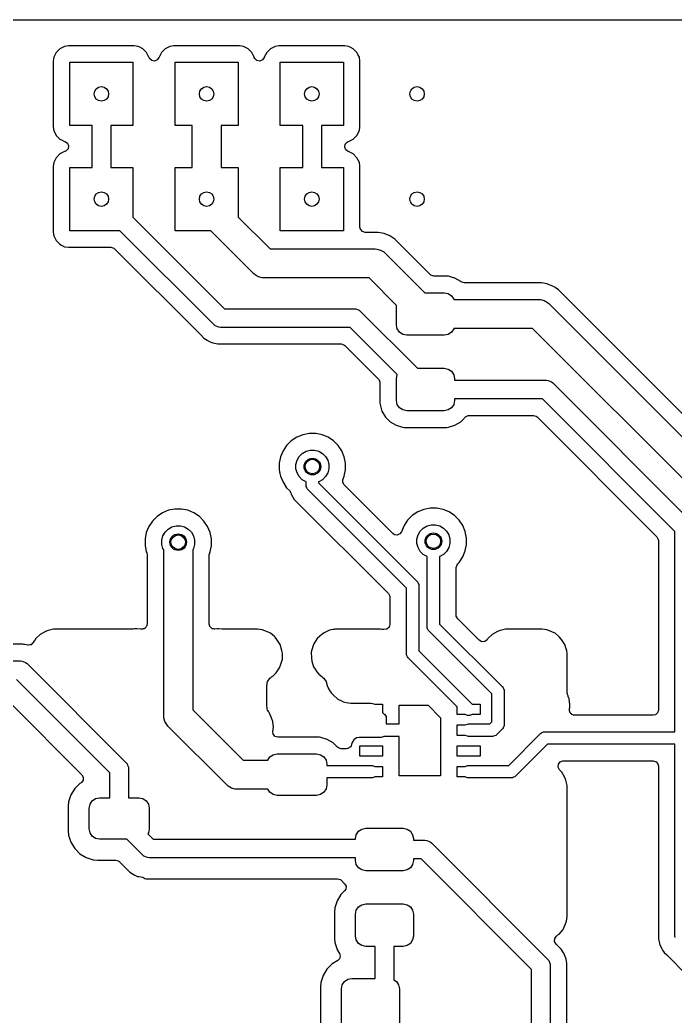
# Model space of a CAD drawing. Extents: x 0.23 to 2.97, y 0.23 to 2.17.
# Drawn here: x 1.923 to 2.545, y 1.224 to 2.17 of the extents above; entities that cross this region are included whole.
import ezdxf

# ---------------------------------------------------------------- set-up
doc = ezdxf.new("R2010")
doc.units = 0
doc.header["$MEASUREMENT"] = 0
doc.layers.add('BLACK', color=7, linetype='CONTINUOUS')

msp = doc.modelspace()

# ---------------------------------------------------------------- linework, layer by layer
at = {"layer": 'BLACK', "linetype": 'CONTINUOUS'}
for p, q in [((1.57651, 2.1703), (2.96533, 2.1703)), ((1.96062, 2.14292), (1.95708, 2.13938)), ((1.96507, 2.14518), (1.96062, 2.14292)), ((1.96876, 2.14577), (1.96507, 2.14518)), ((2.03124, 2.14577), (1.96876, 2.14577)), ((2.03493, 2.14518), (2.03124, 2.14577)), ((2.03124, 2.14577), (2.03124, 2.14577)), ((2.0364, 2.14444), (2.03493, 2.14518)), ((2.03938, 2.14292), (2.0364, 2.14444)), ((2.04292, 2.13938), (2.03938, 2.14292)), ((2.06062, 2.14292), (2.05708, 2.13938)), ((2.06507, 2.14518), (2.06062, 2.14292)), ((2.06876, 2.14577), (2.06507, 2.14518)), ((2.13124, 2.14577), (2.06876, 2.14577)), ((2.13493, 2.14518), (2.13124, 2.14577)), ((2.13124, 2.14577), (2.13124, 2.14577)), ((2.1364, 2.14444), (2.13493, 2.14518)), ((2.13938, 2.14292), (2.1364, 2.14444)), ((2.14292, 2.13938), (2.13938, 2.14292)), ((2.16062, 2.14292), (2.15708, 2.13938)), ((2.16507, 2.14518), (2.16062, 2.14292)), ((2.16876, 2.14577), (2.16507, 2.14518)), ((2.23124, 2.14577), (2.16876, 2.14577)), ((2.23493, 2.14518), (2.23124, 2.14577)), ((2.23124, 2.14577), (2.23124, 2.14577)), ((2.2364, 2.14444), (2.23493, 2.14518)), ((2.23938, 2.14292), (2.2364, 2.14444)), ((2.24292, 2.13938), (2.23938, 2.14292)), ((1.95482, 2.13493), (1.95423, 2.13124)), ((1.95423, 2.13124), (1.95423, 2.13124)), ((1.95423, 2.13124), (1.95423, 2.06876)), ((1.95708, 2.13938), (1.95482, 2.13493)), ((1.95482, 2.13493), (1.95482, 2.13493)), ((1.97, 2.07), (1.97, 2.13)), ((1.97, 2.13), (2.03, 2.13)), ((2.03, 2.13), (2.03, 2.07)), ((2.04518, 2.13493), (2.04292, 2.13938)), ((2.04528, 2.13463), (2.04518, 2.13493)), ((2.04575, 2.1336), (2.04528, 2.13463)), ((2.04781, 2.13171), (2.04575, 2.1336)), ((2.05057, 2.13123), (2.04781, 2.13171)), ((2.05314, 2.13232), (2.05057, 2.13123)), ((2.05472, 2.13463), (2.05314, 2.13232)), ((2.05482, 2.13493), (2.05472, 2.13463)), ((2.05708, 2.13938), (2.05482, 2.13493)), ((2.07, 2.07), (2.07, 2.13)), ((2.07, 2.13), (2.13, 2.13)), ((2.13, 2.13), (2.13, 2.07)), ((2.14518, 2.13493), (2.14292, 2.13938)), ((2.14528, 2.13463), (2.14518, 2.13493)), ((2.14575, 2.1336), (2.14528, 2.13463)), ((2.14781, 2.13171), (2.14575, 2.1336)), ((2.15057, 2.13123), (2.14781, 2.13171)), ((2.15314, 2.13232), (2.15057, 2.13123)), ((2.15472, 2.13463), (2.15314, 2.13232)), ((2.15482, 2.13493), (2.15472, 2.13463)), ((2.15708, 2.13938), (2.15482, 2.13493)), ((2.17, 2.07), (2.17, 2.13)), ((2.17, 2.13), (2.23, 2.13)), ((2.23, 2.13), (2.23, 2.07)), ((2.24387, 2.13752), (2.24292, 2.13938)), ((2.24518, 2.13493), (2.24387, 2.13752)), ((2.24577, 2.13124), (2.24518, 2.13493)), ((2.24577, 2.06876), (2.24577, 2.13124)), ((1.95423, 2.06876), (1.95482, 2.06507)), ((1.95482, 2.06507), (1.95708, 2.06062)), ((1.99134, 2.07), (1.97, 2.07)), ((1.99134, 2.03), (1.99134, 2.07)), ((2.03, 2.07), (2.00906, 2.07)), ((2.00906, 2.07), (2.00906, 2.03)), ((2.08642, 2.07), (2.07, 2.07)), ((2.08642, 2.03), (2.08642, 2.07)), ((2.13, 2.07), (2.11398, 2.07)), ((2.11398, 2.07), (2.11398, 2.03)), ((2.19134, 2.07), (2.17, 2.07)), ((2.19134, 2.03), (2.19134, 2.07)), ((2.23, 2.07), (2.20906, 2.07)), ((2.20906, 2.07), (2.20906, 2.03)), ((2.24292, 2.06062), (2.24518, 2.06507)), ((2.24518, 2.06507), (2.24577, 2.06876)), ((1.95708, 2.06062), (1.96062, 2.05708)), ((1.96062, 2.05708), (1.96288, 2.05593)), ((1.96288, 2.05593), (1.96507, 2.05482)), ((1.96507, 2.05482), (1.96507, 2.05482)), ((1.96507, 2.05482), (1.96537, 2.05472)), ((1.96537, 2.05472), (1.96768, 2.05314)), ((2.23171, 2.05219), (2.2336, 2.05425)), ((2.2336, 2.05425), (2.23463, 2.05472)), ((2.23463, 2.05472), (2.23493, 2.05482)), ((2.23493, 2.05482), (2.23938, 2.05708)), ((2.23493, 2.05482), (2.23493, 2.05482)), ((2.23938, 2.05708), (2.24292, 2.06062)), ((1.96507, 2.04518), (1.96062, 2.04292)), ((1.96537, 2.04528), (1.96507, 2.04518)), ((1.9664, 2.04575), (1.96537, 2.04528)), ((1.96829, 2.04781), (1.9664, 2.04575)), ((1.96768, 2.05314), (1.96877, 2.05057)), ((1.96877, 2.05057), (1.96829, 2.04781)), ((2.23123, 2.04943), (2.23171, 2.05219)), ((2.23232, 2.04686), (2.23123, 2.04943)), ((2.23463, 2.04528), (2.23232, 2.04686)), ((2.23493, 2.04518), (2.23463, 2.04528)), ((2.23938, 2.04292), (2.23493, 2.04518)), ((1.95708, 2.03938), (1.95482, 2.03493)), ((1.96062, 2.04292), (1.95708, 2.03938)), ((2.24292, 2.03938), (2.23938, 2.04292)), ((2.24405, 2.03716), (2.24292, 2.03938)), ((2.24518, 2.03493), (2.24405, 2.03716)), ((1.95482, 2.03493), (1.95423, 2.03124)), ((1.95423, 2.03124), (1.95423, 2.03124)), ((1.95423, 2.03124), (1.95423, 1.96876)), ((1.95482, 2.03493), (1.95482, 2.03493)), ((1.97, 1.97), (1.97, 2.03)), ((1.97, 2.03), (1.99134, 2.03)), ((2.00906, 2.03), (2.03, 2.03)), ((2.03, 2.03), (2.03, 1.98272)), ((2.07, 1.97), (2.07, 2.03)), ((2.07, 2.03), (2.08642, 2.03)), ((2.11398, 2.03), (2.13, 2.03)), ((2.13, 2.03), (2.13, 1.98289)), ((2.17, 1.97), (2.17, 2.03)), ((2.17, 2.03), (2.19134, 2.03)), ((2.20906, 2.03), (2.23, 2.03)), ((2.23, 2.03), (2.23, 1.97)), ((2.24569, 2.03171), (2.24518, 2.03493)), ((2.24577, 2.03124), (2.24569, 2.03171)), ((2.24577, 1.97337), (2.24577, 2.03124)), ((2.03, 1.98272), (2.11687, 1.89586)), ((2.13, 1.98289), (2.16025, 1.95264)), ((2.01767, 1.97), (1.97, 1.97)), ((2.10693, 1.88074), (2.01767, 1.97)), ((2.10391, 1.97), (2.07, 1.97)), ((2.1448, 1.92911), (2.10391, 1.97)), ((2.23, 1.97), (2.17, 1.97)), ((2.24622, 1.97131), (2.24577, 1.97337)), ((2.24805, 1.96919), (2.24622, 1.97131)), ((2.25073, 1.96841), (2.24805, 1.96919)), ((1.95423, 1.96876), (1.95482, 1.96507)), ((1.95482, 1.96507), (1.95708, 1.96062)), ((1.95708, 1.96062), (1.96062, 1.95708)), ((2.26298, 1.96841), (2.25073, 1.96841)), ((2.26869, 1.96727), (2.26298, 1.96841)), ((2.26298, 1.96841), (2.26298, 1.96841)), ((2.274, 1.96507), (2.26869, 1.96727)), ((2.26869, 1.96727), (2.26869, 1.96727)), ((2.27406, 1.96504), (2.274, 1.96507)), ((2.276, 1.96375), (2.27406, 1.96504)), ((2.2789, 1.96181), (2.276, 1.96375)), ((2.31239, 1.92832), (2.2789, 1.96181)), ((1.96062, 1.95708), (1.96211, 1.95632)), ((1.96211, 1.95632), (1.96507, 1.95482)), ((1.96507, 1.95482), (1.96876, 1.95423)), ((1.96876, 1.95423), (2.00908, 1.95423)), ((2.00908, 1.95423), (2.01177, 1.95344)), ((2.01177, 1.95344), (2.01259, 1.95278)), ((2.01259, 1.95278), (2.09407, 1.8713)), ((2.16025, 1.95264), (2.26007, 1.95264)), ((2.26007, 1.95264), (2.26187, 1.95252)), ((2.26187, 1.95252), (2.26534, 1.95159)), ((2.26534, 1.95159), (2.26846, 1.94979)), ((2.26846, 1.94979), (2.26981, 1.9486)), ((2.26981, 1.9486), (2.30731, 1.9111)), ((2.14615, 1.92793), (2.1448, 1.92911)), ((2.14809, 1.92681), (2.14615, 1.92793)), ((2.14615, 1.92793), (2.14615, 1.92793)), ((2.14927, 1.92613), (2.14809, 1.92681)), ((2.15274, 1.9252), (2.14927, 1.92613)), ((2.15454, 1.92508), (2.15274, 1.9252)), ((2.25436, 1.92508), (2.15454, 1.92508)), ((2.28044, 1.899), (2.25436, 1.92508)), ((2.31321, 1.92766), (2.31239, 1.92832)), ((2.3159, 1.92687), (2.31321, 1.92766)), ((2.3283, 1.92687), (2.3159, 1.92687)), ((2.32842, 1.92686), (2.3283, 1.92687)), ((2.3283, 1.92687), (2.3283, 1.92687)), ((2.32975, 1.92676), (2.32842, 1.92686)), ((2.33461, 1.92534), (2.32975, 1.92676)), ((2.33518, 1.92518), (2.33461, 1.92534)), ((2.33597, 1.92495), (2.33518, 1.92518)), ((2.34154, 1.92166), (2.33597, 1.92495)), ((2.34172, 1.92151), (2.34154, 1.92166)), ((2.34208, 1.92126), (2.34172, 1.92151)), ((2.34476, 1.92047), (2.34208, 1.92126)), ((2.41839, 1.92047), (2.34476, 1.92047)), ((2.42375, 1.91941), (2.41839, 1.92047)), ((2.41839, 1.92047), (2.41839, 1.92047)), ((2.42409, 1.91934), (2.42375, 1.91941)), ((2.4241, 1.91934), (2.42409, 1.91934)), ((2.42918, 1.91723), (2.4241, 1.91934)), ((2.42947, 1.91711), (2.42918, 1.91723)), ((2.43085, 1.91619), (2.42947, 1.91711)), ((2.43127, 1.91591), (2.43085, 1.91619)), ((2.43431, 1.91388), (2.43127, 1.91591)), ((2.58631, 1.76188), (2.43431, 1.91388)), ((2.43431, 1.91388), (2.43431, 1.91388)), ((2.30731, 1.9111), (2.32572, 1.9111)), ((2.32572, 1.9111), (2.32948, 1.91035)), ((2.32948, 1.91035), (2.33268, 1.90822)), ((2.33268, 1.90822), (2.33481, 1.90503)), ((2.33481, 1.90503), (2.33487, 1.9047)), ((2.33487, 1.9047), (2.41548, 1.9047)), ((2.41548, 1.9047), (2.41727, 1.90459)), ((2.41727, 1.90459), (2.42075, 1.90366)), ((2.42075, 1.90366), (2.42386, 1.90186)), ((2.11687, 1.89586), (2.22254, 1.89586)), ((2.22254, 1.89586), (2.24007, 1.89586)), ((2.24007, 1.89586), (2.2418, 1.89569)), ((2.2418, 1.89569), (2.2418, 1.89569)), ((2.2418, 1.89569), (2.245, 1.89437)), ((2.245, 1.89437), (2.24634, 1.89326)), ((2.28044, 1.88059), (2.28044, 1.899)), ((2.42386, 1.90186), (2.42522, 1.90067)), ((2.42522, 1.90067), (2.58933, 1.73656)), ((2.24634, 1.89326), (2.30035, 1.83925)), ((2.10828, 1.87963), (2.10693, 1.88074)), ((2.11147, 1.87831), (2.10828, 1.87963)), ((2.1132, 1.87814), (2.11147, 1.87831)), ((2.11147, 1.87831), (2.11147, 1.87831)), ((2.22254, 1.87814), (2.1132, 1.87814)), ((2.23641, 1.87814), (2.22254, 1.87814)), ((2.28126, 1.83328), (2.23641, 1.87814)), ((2.28119, 1.87682), (2.28044, 1.88059)), ((2.28332, 1.87363), (2.28119, 1.87682)), ((2.33481, 1.87682), (2.33268, 1.87363)), ((2.33487, 1.87715), (2.33481, 1.87682)), ((2.40977, 1.87715), (2.33487, 1.87715)), ((2.5769, 1.71002), (2.40977, 1.87715)), ((2.09407, 1.8713), (2.09407, 1.8713)), ((2.09407, 1.8713), (2.0975, 1.86787)), ((2.0975, 1.86787), (2.10053, 1.86585)), ((2.10053, 1.86585), (2.10076, 1.86569)), ((2.10076, 1.86569), (2.10076, 1.86569)), ((2.10076, 1.86569), (2.10153, 1.86518)), ((2.10153, 1.86518), (2.10153, 1.86518)), ((2.10153, 1.86518), (2.10414, 1.8641)), ((2.28652, 1.8715), (2.28332, 1.87363)), ((2.29028, 1.87075), (2.28652, 1.8715)), ((2.32572, 1.87075), (2.29028, 1.87075)), ((2.32948, 1.8715), (2.32572, 1.87075)), ((2.33268, 1.87363), (2.32948, 1.8715)), ((2.10414, 1.8641), (2.10601, 1.86332)), ((2.10601, 1.86332), (2.10744, 1.86304)), ((2.10744, 1.86304), (2.11077, 1.86237)), ((2.11077, 1.86237), (2.11077, 1.86237)), ((2.11077, 1.86237), (2.11077, 1.86237)), ((2.11077, 1.86237), (2.11077, 1.86237)), ((2.11077, 1.86237), (2.22012, 1.86237)), ((2.22012, 1.86237), (2.22782, 1.86237)), ((2.22782, 1.86237), (2.2305, 1.86159)), ((2.2305, 1.86159), (2.23133, 1.86092)), ((2.23133, 1.86092), (2.26322, 1.82903)), ((2.30035, 1.83925), (2.32572, 1.83925)), ((2.32572, 1.83925), (2.32948, 1.8385)), ((2.32948, 1.8385), (2.33268, 1.83637)), ((2.26322, 1.82903), (2.26456, 1.82657)), ((2.28044, 1.82941), (2.28119, 1.83318)), ((2.28044, 1.80874), (2.28044, 1.82941)), ((2.28119, 1.83318), (2.28126, 1.83328)), ((2.33268, 1.83637), (2.33481, 1.83318)), ((2.33481, 1.83318), (2.33556, 1.82941)), ((2.33556, 1.82941), (2.33556, 1.82793)), ((2.33556, 1.82793), (2.42278, 1.82793)), ((2.42278, 1.82793), (2.42451, 1.82776)), ((2.42451, 1.82776), (2.42451, 1.82776)), ((2.42451, 1.82776), (2.4277, 1.82644)), ((2.26456, 1.82657), (2.26467, 1.82552)), ((2.26467, 1.82552), (2.26467, 1.80615)), ((2.4277, 1.82644), (2.42905, 1.82534)), ((2.42905, 1.82534), (2.56026, 1.69412)), ((2.28119, 1.80497), (2.28044, 1.80874)), ((2.33556, 1.80874), (2.33481, 1.80497)), ((2.41911, 1.81022), (2.33556, 1.81022)), ((2.33556, 1.81022), (2.33556, 1.80874)), ((2.54514, 1.68419), (2.41911, 1.81022)), ((2.26467, 1.80615), (2.26479, 1.8047)), ((2.26479, 1.8047), (2.26479, 1.8047)), ((2.26479, 1.8047), (2.26659, 1.79849)), ((2.28332, 1.80178), (2.28119, 1.80497)), ((2.28652, 1.79965), (2.28332, 1.80178)), ((2.29028, 1.7989), (2.28652, 1.79965)), ((2.32572, 1.7989), (2.29028, 1.7989)), ((2.32948, 1.79965), (2.32572, 1.7989)), ((2.33268, 1.80178), (2.32948, 1.79965)), ((2.33481, 1.80497), (2.33268, 1.80178)), ((2.26659, 1.79849), (2.26989, 1.79292)), ((2.26989, 1.79292), (2.26989, 1.79292)), ((2.26989, 1.79292), (2.27446, 1.78834)), ((2.34154, 1.78834), (2.34311, 1.78992)), ((2.34311, 1.78992), (2.34619, 1.793)), ((2.34619, 1.793), (2.34864, 1.79434)), ((2.34864, 1.79434), (2.3497, 1.79445)), ((2.3497, 1.79445), (2.41053, 1.79445)), ((2.41053, 1.79445), (2.41321, 1.79366)), ((2.41321, 1.79366), (2.41404, 1.793)), ((2.41404, 1.793), (2.52792, 1.67911)), ((2.27446, 1.78834), (2.27446, 1.78834)), ((2.27446, 1.78834), (2.28003, 1.78505)), ((2.28003, 1.78505), (2.28003, 1.78505)), ((2.28003, 1.78505), (2.28003, 1.78505)), ((2.28003, 1.78505), (2.28625, 1.78324)), ((2.28625, 1.78324), (2.2877, 1.78313)), ((2.2877, 1.78313), (2.2877, 1.78313)), ((2.2877, 1.78313), (2.3283, 1.78313)), ((2.3283, 1.78313), (2.32975, 1.78324)), ((2.3283, 1.78313), (2.3283, 1.78313)), ((2.32975, 1.78324), (2.33597, 1.78505)), ((2.33597, 1.78505), (2.34154, 1.78834)), ((2.18045, 1.77034), (2.17606, 1.76595)), ((2.18561, 1.77379), (2.18045, 1.77034)), ((2.18045, 1.77034), (2.18045, 1.77034)), ((2.19135, 1.77616), (2.18561, 1.77379)), ((2.19744, 1.77737), (2.19135, 1.77616)), ((2.19135, 1.77616), (2.19135, 1.77616)), ((2.20365, 1.77737), (2.19744, 1.77737)), ((2.19744, 1.77737), (2.19744, 1.77737)), ((2.20865, 1.77638), (2.20365, 1.77737)), ((2.20365, 1.77737), (2.20365, 1.77737)), ((2.20974, 1.77616), (2.20865, 1.77638)), ((2.21547, 1.77379), (2.20974, 1.77616)), ((2.22063, 1.77034), (2.21547, 1.77379)), ((2.22502, 1.76595), (2.22063, 1.77034)), ((2.17261, 1.76079), (2.17024, 1.75505)), ((2.17606, 1.76595), (2.17261, 1.76079)), ((2.17606, 1.76595), (2.17606, 1.76595)), ((2.19452, 1.76041), (2.19849, 1.76147)), ((2.19849, 1.76147), (2.2026, 1.76147)), ((2.2026, 1.76147), (2.20657, 1.76041)), ((2.22847, 1.76079), (2.22502, 1.76595)), ((2.23085, 1.75505), (2.22847, 1.76079)), ((2.17024, 1.75505), (2.16903, 1.74896)), ((2.17024, 1.75505), (2.17024, 1.75505)), ((2.18493, 1.74791), (2.18599, 1.75188)), ((2.18599, 1.75188), (2.18805, 1.75545)), ((2.18805, 1.75545), (2.19096, 1.75835)), ((2.19096, 1.75835), (2.19452, 1.76041)), ((2.20657, 1.76041), (2.21013, 1.75835)), ((2.21013, 1.75835), (2.21304, 1.75545)), ((2.21304, 1.75545), (2.21509, 1.75188)), ((2.21509, 1.75188), (2.21616, 1.74791)), ((2.23206, 1.74896), (2.23085, 1.75505)), ((2.16903, 1.74896), (2.16903, 1.74275)), ((2.16903, 1.74275), (2.16971, 1.73934)), ((2.18493, 1.7438), (2.18493, 1.74791)), ((2.18599, 1.73983), (2.18493, 1.7438)), ((2.21616, 1.7438), (2.21509, 1.73983)), ((2.21616, 1.74791), (2.21616, 1.7438)), ((2.23085, 1.73667), (2.23206, 1.74275)), ((2.23206, 1.74275), (2.23206, 1.74896)), ((2.16971, 1.73934), (2.17024, 1.73667)), ((2.17024, 1.73667), (2.17261, 1.73093)), ((2.18805, 1.73627), (2.18599, 1.73983)), ((2.19096, 1.73336), (2.18805, 1.73627)), ((2.19452, 1.73131), (2.19096, 1.73336)), ((2.21013, 1.73336), (2.20657, 1.73131)), ((2.21304, 1.73627), (2.21013, 1.73336)), ((2.21509, 1.73983), (2.21304, 1.73627)), ((2.22939, 1.73083), (2.22959, 1.73362)), ((2.22959, 1.73362), (2.22965, 1.73378)), ((2.22965, 1.73378), (2.23085, 1.73667)), ((2.23085, 1.73667), (2.23085, 1.73667)), ((2.23085, 1.73667), (2.23085, 1.73667)), ((2.17261, 1.73093), (2.17606, 1.72577)), ((2.17606, 1.72577), (2.17606, 1.72577)), ((2.17606, 1.72577), (2.1787, 1.72313)), ((2.1787, 1.72313), (2.17998, 1.72091)), ((2.19464, 1.73128), (2.19452, 1.73131)), ((2.19464, 1.72791), (2.19464, 1.73128)), ((2.19475, 1.72676), (2.19464, 1.72791)), ((2.19512, 1.72588), (2.19475, 1.72676)), ((2.19563, 1.72463), (2.19512, 1.72588)), ((2.19637, 1.72374), (2.19563, 1.72463)), ((2.28995, 1.63015), (2.19637, 1.72374)), ((2.20657, 1.73131), (2.20645, 1.73128)), ((2.20645, 1.73128), (2.20645, 1.73036)), ((2.20645, 1.73036), (2.30003, 1.63678)), ((2.23073, 1.72838), (2.22939, 1.73083)), ((2.27702, 1.68209), (2.23073, 1.72838)), ((2.17998, 1.72091), (2.18035, 1.71955)), ((2.18035, 1.71955), (2.1832, 1.71461)), ((2.1832, 1.71461), (2.1832, 1.71461)), ((2.1832, 1.71461), (2.27273, 1.62508)), ((2.06381, 1.7043), (2.05807, 1.70193)), ((2.0699, 1.70552), (2.06381, 1.7043)), ((2.06381, 1.7043), (2.06381, 1.7043)), ((2.0761, 1.70552), (2.0699, 1.70552)), ((2.0699, 1.70552), (2.0699, 1.70552)), ((2.08219, 1.7043), (2.0761, 1.70552)), ((2.0761, 1.70552), (2.0761, 1.70552)), ((2.08793, 1.70193), (2.08219, 1.7043)), ((2.30635, 1.70516), (2.30061, 1.70279)), ((2.31244, 1.70637), (2.30635, 1.70516)), ((2.30635, 1.70516), (2.30635, 1.70516)), ((2.31865, 1.70637), (2.31244, 1.70637)), ((2.31244, 1.70637), (2.31244, 1.70637)), ((2.32474, 1.70516), (2.31865, 1.70637)), ((2.31865, 1.70637), (2.31865, 1.70637)), ((2.33047, 1.70279), (2.32474, 1.70516)), ((2.05291, 1.69848), (2.04852, 1.69409)), ((2.05807, 1.70193), (2.05291, 1.69848)), ((2.05291, 1.69848), (2.05291, 1.69848)), ((2.09309, 1.69848), (2.08793, 1.70193)), ((2.09748, 1.69409), (2.09309, 1.69848)), ((2.29106, 1.69495), (2.28761, 1.68979)), ((2.29545, 1.69934), (2.29106, 1.69495)), ((2.29106, 1.69495), (2.29106, 1.69495)), ((2.30061, 1.70279), (2.29545, 1.69934)), ((2.29545, 1.69934), (2.29545, 1.69934)), ((2.33563, 1.69934), (2.33047, 1.70279)), ((2.34002, 1.69495), (2.33563, 1.69934)), ((2.34347, 1.68979), (2.34002, 1.69495)), ((2.04507, 1.68893), (2.0427, 1.68319)), ((2.04852, 1.69409), (2.04507, 1.68893)), ((2.04852, 1.69409), (2.04852, 1.69409)), ((2.06051, 1.68359), (2.06341, 1.68649)), ((2.06341, 1.68649), (2.06697, 1.68855)), ((2.06697, 1.68855), (2.07094, 1.68961)), ((2.07094, 1.68961), (2.07506, 1.68961)), ((2.07506, 1.68961), (2.07903, 1.68855)), ((2.07903, 1.68855), (2.08259, 1.68649)), ((2.08259, 1.68649), (2.08549, 1.68359)), ((2.10093, 1.68893), (2.09748, 1.69409)), ((2.1033, 1.68319), (2.10093, 1.68893)), ((2.28761, 1.68979), (2.28515, 1.68383)), ((2.30305, 1.68445), (2.30596, 1.68735)), ((2.30596, 1.68735), (2.30952, 1.68941)), ((2.30952, 1.68941), (2.31349, 1.69047)), ((2.31349, 1.69047), (2.3176, 1.69047)), ((2.3176, 1.69047), (2.32157, 1.68941)), ((2.32157, 1.68941), (2.32513, 1.68735)), ((2.32513, 1.68735), (2.32804, 1.68445)), ((2.34585, 1.68405), (2.34347, 1.68979)), ((2.0427, 1.68319), (2.04148, 1.6771)), ((2.04148, 1.6771), (2.04148, 1.6709)), ((2.0427, 1.68319), (2.0427, 1.68319)), ((2.05739, 1.67606), (2.05845, 1.68003)), ((2.05739, 1.67194), (2.05739, 1.67606)), ((2.05845, 1.68003), (2.06051, 1.68359)), ((2.08549, 1.68359), (2.08755, 1.68003)), ((2.08755, 1.68003), (2.08861, 1.67606)), ((2.08861, 1.67606), (2.08861, 1.67194)), ((2.10452, 1.6771), (2.1033, 1.68319)), ((2.10452, 1.6709), (2.10452, 1.6771)), ((2.27842, 1.68111), (2.27702, 1.68209)), ((2.28119, 1.68068), (2.27842, 1.68111)), ((2.28374, 1.68182), (2.28119, 1.68068)), ((2.28507, 1.68386), (2.28374, 1.68182)), ((2.28515, 1.68383), (2.28507, 1.68386)), ((2.29993, 1.67691), (2.30099, 1.68088)), ((2.29993, 1.6728), (2.29993, 1.67691)), ((2.30099, 1.68088), (2.30305, 1.68445)), ((2.32804, 1.68445), (2.33009, 1.68088)), ((2.33009, 1.68088), (2.33116, 1.67691)), ((2.33116, 1.67691), (2.33116, 1.6728)), ((2.34706, 1.67796), (2.34585, 1.68405)), ((2.34706, 1.67175), (2.34706, 1.67796)), ((2.52792, 1.67911), (2.52926, 1.67666)), ((2.52926, 1.67666), (2.52937, 1.6756)), ((2.52937, 1.6756), (2.52937, 1.51449)), ((2.54514, 1.49376), (2.54514, 1.68419)), ((2.04148, 1.6709), (2.0427, 1.66481)), ((2.05845, 1.66797), (2.05739, 1.67194)), ((2.05922, 1.66664), (2.05845, 1.66797)), ((2.05922, 1.509), (2.05922, 1.66664)), ((2.08755, 1.66797), (2.08678, 1.66664)), ((2.08678, 1.66664), (2.08678, 1.51471)), ((2.08861, 1.67194), (2.08755, 1.66797)), ((2.1033, 1.66481), (2.10452, 1.6709)), ((2.30099, 1.66883), (2.29993, 1.6728)), ((2.30305, 1.66527), (2.30099, 1.66883)), ((2.33009, 1.66883), (2.32804, 1.66527)), ((2.33116, 1.6728), (2.33009, 1.66883)), ((2.34585, 1.66567), (2.34706, 1.67175)), ((2.0427, 1.66481), (2.0427, 1.66481)), ((2.0427, 1.66481), (2.04308, 1.66389)), ((2.04308, 1.66389), (2.04345, 1.66199)), ((2.04345, 1.66199), (2.04345, 1.59619)), ((2.10255, 1.66199), (2.10292, 1.66389)), ((2.10255, 1.59622), (2.10255, 1.66199)), ((2.10292, 1.66389), (2.1033, 1.66481)), ((2.30596, 1.66236), (2.30305, 1.66527)), ((2.30952, 1.66031), (2.30596, 1.66236)), ((2.30964, 1.66028), (2.30952, 1.66031)), ((2.30964, 1.5937), (2.30964, 1.66028)), ((2.32157, 1.66031), (2.32145, 1.66028)), ((2.32145, 1.66028), (2.32145, 1.59614)), ((2.32513, 1.66236), (2.32157, 1.66031)), ((2.32804, 1.66527), (2.32513, 1.66236)), ((2.34002, 1.65477), (2.34347, 1.65993)), ((2.34347, 1.65993), (2.34585, 1.66567)), ((2.33722, 1.64991), (2.338, 1.65259)), ((2.33722, 1.60473), (2.33722, 1.64991)), ((2.338, 1.65259), (2.33867, 1.65341)), ((2.33867, 1.65341), (2.34002, 1.65477)), ((2.28995, 1.56817), (2.28995, 1.63015)), ((2.30003, 1.63678), (2.30077, 1.63588)), ((2.30077, 1.63588), (2.30121, 1.63482)), ((2.30121, 1.63482), (2.30165, 1.63375)), ((2.30165, 1.63375), (2.30176, 1.6326)), ((2.30176, 1.6326), (2.30176, 1.57062)), ((2.27273, 1.62508), (2.27407, 1.62262)), ((2.27407, 1.62262), (2.27419, 1.62157)), ((2.27419, 1.62157), (2.27419, 1.59581)), ((2.33733, 1.60367), (2.33722, 1.60473)), ((2.33867, 1.60122), (2.33733, 1.60367)), ((2.35915, 1.58074), (2.33867, 1.60122)), ((1.95445, 1.5912), (1.94944, 1.59011)), ((2.02913, 1.5912), (1.95445, 1.5912)), ((2.0297, 1.59139), (2.02913, 1.59139)), ((2.02913, 1.59139), (2.02913, 1.5912)), ((2.02988, 1.5914), (2.0297, 1.59139)), ((2.0299, 1.5914), (2.02988, 1.5914)), ((2.03006, 1.5914), (2.0299, 1.5914)), ((2.03158, 1.59157), (2.03006, 1.5914)), ((2.03293, 1.59152), (2.03158, 1.59157)), ((2.03311, 1.59153), (2.03293, 1.59152)), ((2.03371, 1.59159), (2.03311, 1.59153)), ((2.03373, 1.59159), (2.03371, 1.59159)), ((2.03703, 1.59142), (2.03373, 1.59159)), ((2.0371, 1.5914), (2.03703, 1.59142)), ((2.03718, 1.59139), (2.0371, 1.5914)), ((2.03761, 1.59131), (2.03718, 1.59139)), ((2.03779, 1.59128), (2.03761, 1.59131)), ((2.03791, 1.5913), (2.03779, 1.59128)), ((2.03902, 1.59126), (2.03791, 1.5913)), ((2.03976, 1.59157), (2.03902, 1.59126)), ((2.04055, 1.59168), (2.03976, 1.59157)), ((2.04103, 1.59209), (2.04055, 1.59168)), ((2.0416, 1.59233), (2.04103, 1.59209)), ((2.04206, 1.59299), (2.0416, 1.59233)), ((2.04267, 1.59351), (2.04206, 1.59299)), ((2.04284, 1.59411), (2.04267, 1.59351)), ((2.0432, 1.59462), (2.04284, 1.59411)), ((2.04323, 1.59542), (2.0432, 1.59462)), ((2.04345, 1.59619), (2.04323, 1.59542)), ((2.10289, 1.59498), (2.10255, 1.59622)), ((2.10303, 1.59408), (2.10289, 1.59498)), ((2.10318, 1.59391), (2.10303, 1.59408)), ((2.10324, 1.59369), (2.10318, 1.59391)), ((2.10411, 1.59288), (2.10324, 1.59369)), ((2.1049, 1.592), (2.10411, 1.59288)), ((2.10512, 1.59194), (2.1049, 1.592)), ((2.10529, 1.59178), (2.10512, 1.59194)), ((2.10645, 1.59157), (2.10529, 1.59178)), ((2.1076, 1.59126), (2.10645, 1.59157)), ((2.10782, 1.59126), (2.1076, 1.59126)), ((2.11009, 1.59151), (2.10782, 1.59126)), ((2.11148, 1.59156), (2.11009, 1.59151)), ((2.11436, 1.59145), (2.11148, 1.59156)), ((2.11492, 1.59139), (2.11436, 1.59145)), ((2.11523, 1.59139), (2.11492, 1.59139)), ((2.11575, 1.59139), (2.11523, 1.59139)), ((2.11575, 1.5912), (2.11575, 1.59139)), ((2.14851, 1.5912), (2.11575, 1.5912)), ((2.15283, 1.59057), (2.14851, 1.5912)), ((2.15284, 1.59057), (2.15283, 1.59057)), ((2.15283, 1.59057), (2.15283, 1.59057)), ((2.15547, 1.5898), (2.15284, 1.59057)), ((2.15284, 1.59057), (2.15284, 1.59057)), ((2.21982, 1.59094), (2.21683, 1.59024)), ((2.22023, 1.591), (2.21982, 1.59094)), ((2.21982, 1.59094), (2.21982, 1.59094)), ((2.21982, 1.59094), (2.21982, 1.59094)), ((2.22128, 1.59116), (2.22023, 1.591)), ((2.22176, 1.5912), (2.22128, 1.59116)), ((2.22128, 1.59116), (2.22128, 1.59116)), ((2.26535, 1.5912), (2.22176, 1.5912)), ((2.26667, 1.59116), (2.26535, 1.59135)), ((2.26535, 1.59135), (2.26535, 1.5912)), ((2.26852, 1.5909), (2.26667, 1.59116)), ((2.27129, 1.59129), (2.26852, 1.5909)), ((2.2734, 1.59312), (2.27129, 1.59129)), ((2.27419, 1.59581), (2.2734, 1.59312)), ((2.30975, 1.59254), (2.30964, 1.5937)), ((2.31009, 1.59172), (2.30975, 1.59254)), ((2.31063, 1.59042), (2.31009, 1.59172)), ((2.31137, 1.58952), (2.31063, 1.59042)), ((2.32145, 1.59614), (2.38118, 1.53642)), ((2.38411, 1.5912), (2.3791, 1.59011)), ((2.41899, 1.5912), (2.38411, 1.5912)), ((2.42331, 1.59057), (2.41899, 1.5912)), ((2.42595, 1.5898), (2.42331, 1.59057)), ((2.42331, 1.59057), (2.42331, 1.59057)), ((2.42331, 1.59057), (2.42331, 1.59057)), ((2.42331, 1.59057), (2.42331, 1.59057)), ((1.93774, 1.58232), (1.93628, 1.58036)), ((1.94181, 1.58639), (1.93774, 1.58232)), ((1.93774, 1.58232), (1.93774, 1.58232)), ((1.94686, 1.58915), (1.94181, 1.58639)), ((1.94944, 1.59011), (1.94686, 1.58915)), ((2.15995, 1.58776), (2.15547, 1.5898)), ((2.16071, 1.58741), (2.15995, 1.58776)), ((2.1644, 1.58421), (2.16071, 1.58741)), ((2.16506, 1.58364), (2.1644, 1.58421)), ((2.16686, 1.58156), (2.16506, 1.58364)), ((2.16997, 1.57672), (2.16686, 1.58156)), ((2.16686, 1.58156), (2.16686, 1.58156)), ((2.16686, 1.58156), (2.16686, 1.58156)), ((2.16686, 1.58156), (2.16686, 1.58156)), ((2.20507, 1.58238), (2.20205, 1.57748)), ((2.20935, 1.58623), (2.20507, 1.58238)), ((2.21164, 1.58776), (2.20935, 1.58623)), ((2.20935, 1.58623), (2.20935, 1.58623)), ((2.21683, 1.59024), (2.21164, 1.58776)), ((2.21164, 1.58776), (2.21164, 1.58776)), ((2.37109, 1.52979), (2.31137, 1.58952)), ((2.36663, 1.58128), (2.36439, 1.5796)), ((2.3674, 1.58232), (2.36663, 1.58128)), ((2.37147, 1.58639), (2.3674, 1.58232)), ((2.3674, 1.58232), (2.3674, 1.58232)), ((2.37652, 1.58915), (2.37147, 1.58639)), ((2.3791, 1.59011), (2.37652, 1.58915)), ((2.43043, 1.58776), (2.42595, 1.5898)), ((2.43119, 1.58741), (2.43043, 1.58776)), ((2.43488, 1.58421), (2.43119, 1.58741)), ((2.43554, 1.58364), (2.43488, 1.58421)), ((2.43734, 1.58156), (2.43554, 1.58364)), ((2.44045, 1.57672), (2.43734, 1.58156)), ((2.43734, 1.58156), (2.43734, 1.58156)), ((2.43734, 1.58156), (2.43734, 1.58156)), ((2.43734, 1.58156), (2.43734, 1.58156)), ((1.92547, 1.57698), (1.02738, 1.57698)), ((1.92634, 1.57681), (1.92547, 1.57698)), ((1.92547, 1.57698), (1.92547, 1.57698)), ((1.92547, 1.57698), (1.92547, 1.57698)), ((1.92677, 1.57672), (1.92634, 1.57681)), ((1.92993, 1.57609), (1.92677, 1.57672)), ((1.93042, 1.57603), (1.92993, 1.57609)), ((1.93044, 1.57602), (1.93042, 1.57603)), ((1.93046, 1.57602), (1.93044, 1.57602)), ((1.93055, 1.57601), (1.93046, 1.57602)), ((1.93186, 1.5763), (1.93055, 1.57601)), ((1.93319, 1.57656), (1.93186, 1.5763)), ((1.93322, 1.57659), (1.93319, 1.57656)), ((1.93328, 1.5766), (1.93322, 1.57659)), ((1.93423, 1.57756), (1.93328, 1.5766)), ((1.9352, 1.57849), (1.93423, 1.57756)), ((1.93523, 1.57854), (1.9352, 1.57849)), ((1.93609, 1.58012), (1.93523, 1.57854)), ((1.93628, 1.58036), (1.93609, 1.58012)), ((1.93609, 1.58012), (1.93609, 1.58012)), ((1.93628, 1.58036), (1.93628, 1.58036)), ((2.17159, 1.5712), (2.16997, 1.57672)), ((2.20095, 1.57496), (2.19944, 1.56941)), ((2.20205, 1.57748), (2.20095, 1.57496)), ((2.20095, 1.57496), (2.20095, 1.57496)), ((2.3616, 1.57941), (2.35915, 1.58074)), ((2.36439, 1.5796), (2.3616, 1.57941)), ((2.44181, 1.57262), (2.44045, 1.57672)), ((2.44225, 1.57059), (2.44181, 1.57262)), ((2.17036, 1.5572), (2.17198, 1.56272)), ((2.17198, 1.56848), (2.17159, 1.5712)), ((2.17198, 1.56272), (2.17198, 1.56848)), ((2.19944, 1.56941), (2.19944, 1.56941)), ((2.19944, 1.56941), (2.19954, 1.56365)), ((2.19954, 1.56365), (2.19954, 1.56365)), ((2.19954, 1.56365), (2.19998, 1.56094)), ((2.29007, 1.56702), (2.28995, 1.56817)), ((2.29095, 1.56489), (2.29007, 1.56702)), ((2.29168, 1.564), (2.29095, 1.56489)), ((2.33817, 1.51751), (2.29168, 1.564)), ((2.30176, 1.57062), (2.35243, 1.51995)), ((2.44252, 1.56813), (2.44225, 1.57059)), ((2.44252, 1.53017), (2.44252, 1.56813)), ((1.02495, 1.56121), (1.92305, 1.56121)), ((1.92305, 1.56121), (1.92478, 1.56104)), ((1.92478, 1.56104), (1.92478, 1.56104)), ((1.92478, 1.56104), (1.92797, 1.55972)), ((1.92797, 1.55972), (1.92931, 1.55862)), ((1.92931, 1.55862), (2.02326, 1.46467)), ((2.16611, 1.54986), (2.16922, 1.5547)), ((2.16922, 1.5547), (2.17035, 1.55719)), ((2.17035, 1.55719), (2.17036, 1.5572)), ((2.17036, 1.5572), (2.17036, 1.5572)), ((2.17036, 1.5572), (2.17036, 1.5572)), ((2.19998, 1.56094), (2.19998, 1.56094)), ((2.19998, 1.56094), (2.20171, 1.55545)), ((2.20171, 1.55545), (2.20305, 1.55344)), ((2.20305, 1.55344), (2.20491, 1.55067)), ((2.00814, 1.45473), (1.91938, 1.5435)), ((2.15795, 1.54151), (2.15903, 1.54314)), ((2.15903, 1.54314), (2.15912, 1.54328)), ((2.15912, 1.54328), (2.15916, 1.54334)), ((2.15916, 1.54334), (2.16008, 1.54471)), ((2.16008, 1.54471), (2.16092, 1.54527)), ((2.16092, 1.54527), (2.16102, 1.54537)), ((2.16102, 1.54537), (2.16161, 1.54588)), ((2.16161, 1.54588), (2.1628, 1.54674)), ((2.1628, 1.54674), (2.16393, 1.5477)), ((2.16393, 1.5477), (2.16611, 1.54986)), ((2.20491, 1.55067), (2.20675, 1.54862)), ((2.20675, 1.54862), (2.20675, 1.54862)), ((2.20675, 1.54862), (2.20937, 1.54643)), ((2.20937, 1.54643), (2.2097, 1.54613)), ((2.2097, 1.54613), (2.21056, 1.54527)), ((2.21056, 1.54527), (2.2114, 1.54471)), ((2.2114, 1.54471), (2.21232, 1.54333)), ((2.21232, 1.54333), (2.21236, 1.54328)), ((2.21236, 1.54328), (2.21245, 1.54314)), ((2.21245, 1.54314), (2.21353, 1.54151)), ((2.1572, 1.53775), (2.15741, 1.53883)), ((2.1572, 1.51806), (2.1572, 1.53775)), ((2.15741, 1.53883), (2.15742, 1.53896)), ((2.15742, 1.53896), (2.15743, 1.53903)), ((2.15743, 1.53903), (2.15765, 1.54009)), ((2.15765, 1.54009), (2.15768, 1.54016)), ((2.15768, 1.54016), (2.15795, 1.54151)), ((2.21353, 1.54151), (2.2138, 1.54016)), ((2.2138, 1.54016), (2.21454, 1.53794)), ((2.21454, 1.53794), (2.21491, 1.53691)), ((2.21491, 1.53691), (2.2151, 1.53642)), ((2.2151, 1.53642), (2.2154, 1.53573)), ((2.2154, 1.53573), (2.21553, 1.53541)), ((2.21553, 1.53541), (2.21756, 1.53225)), ((2.38118, 1.53642), (2.38191, 1.53552)), ((2.38191, 1.53552), (2.38211, 1.53504)), ((2.38211, 1.53504), (2.38279, 1.53339)), ((2.21756, 1.53225), (2.21864, 1.53057)), ((2.21864, 1.53057), (2.21864, 1.53057)), ((2.21864, 1.53057), (2.22044, 1.52849)), ((2.22044, 1.52849), (2.22044, 1.52849)), ((2.22044, 1.52849), (2.22044, 1.52849)), ((2.22044, 1.52849), (2.22479, 1.52472)), ((2.22479, 1.52472), (2.22688, 1.52377)), ((2.37109, 1.50315), (2.37109, 1.52979)), ((2.38279, 1.53339), (2.38291, 1.53224)), ((2.38291, 1.53224), (2.38291, 1.50071)), ((2.44288, 1.53017), (2.44252, 1.53017)), ((2.44303, 1.52937), (2.44288, 1.53017)), ((2.44356, 1.52796), (2.44303, 1.52937)), ((2.44367, 1.5277), (2.44356, 1.52796)), ((2.44376, 1.52749), (2.44366, 1.5277)), ((2.44366, 1.5277), (2.44367, 1.5277)), ((2.4443, 1.52581), (2.44376, 1.52749)), ((2.44443, 1.52535), (2.4443, 1.52581)), ((2.4443, 1.52581), (2.4443, 1.52581)), ((2.4443, 1.52581), (2.4443, 1.52581)), ((2.44484, 1.52212), (2.44443, 1.52535)), ((1.91252, 1.52205), (1.98152, 1.45304)), ((2.08678, 1.51471), (2.13461, 1.46688)), ((2.15741, 1.51698), (2.1572, 1.51806)), ((2.15742, 1.51685), (2.15741, 1.51698)), ((2.15743, 1.51678), (2.15742, 1.51685)), ((2.15765, 1.51572), (2.15743, 1.51678)), ((2.15768, 1.51565), (2.15765, 1.51572)), ((2.15795, 1.5143), (2.15768, 1.51565)), ((2.22688, 1.52377), (2.23003, 1.52233)), ((2.23003, 1.52233), (2.23003, 1.52233)), ((2.23003, 1.52233), (2.23003, 1.52233)), ((2.23003, 1.52233), (2.23267, 1.52156)), ((2.23267, 1.52156), (2.23267, 1.52156)), ((2.23267, 1.52156), (2.23699, 1.52094)), ((2.23699, 1.52094), (2.25648, 1.52094)), ((2.25648, 1.52094), (2.25763, 1.52082)), ((2.25763, 1.52082), (2.25973, 1.51995)), ((2.25973, 1.51995), (2.26731, 1.51995)), ((2.26731, 1.51995), (2.26731, 1.51196)), ((2.28306, 1.50125), (2.28306, 1.51897)), ((2.28306, 1.51897), (2.31061, 1.51897)), ((2.31061, 1.51897), (2.32243, 1.50716)), ((2.33817, 1.51011), (2.33817, 1.51751)), ((2.35243, 1.51995), (2.35983, 1.51995)), ((2.35983, 1.51995), (2.35983, 1.51011)), ((2.445, 1.52136), (2.44484, 1.52212)), ((2.44487, 1.51485), (2.44488, 1.515)), ((2.44497, 1.51344), (2.44487, 1.51485)), ((2.44488, 1.515), (2.44492, 1.5156)), ((2.44492, 1.5156), (2.44497, 1.51602)), ((2.44497, 1.51602), (2.44511, 1.5169)), ((2.44501, 1.52134), (2.445, 1.52136)), ((2.44509, 1.52023), (2.44501, 1.52134)), ((2.44511, 1.51996), (2.44509, 1.52023)), ((2.44515, 1.51965), (2.44511, 1.51996)), ((2.44511, 1.5169), (2.44514, 1.51848)), ((2.44511, 1.5169), (2.44511, 1.5169)), ((2.44511, 1.5169), (2.44511, 1.5169)), ((2.44514, 1.51862), (2.44517, 1.51907)), ((2.44514, 1.51848), (2.44514, 1.51862)), ((2.44514, 1.51848), (2.44514, 1.51848)), ((2.44515, 1.51958), (2.44515, 1.51965)), ((2.44515, 1.51965), (2.44515, 1.51965)), ((2.44515, 1.51957), (2.44515, 1.51958)), ((2.44515, 1.51936), (2.44515, 1.51957)), ((2.44515, 1.51957), (2.44515, 1.51957)), ((2.44517, 1.51907), (2.44515, 1.51936)), ((2.05934, 1.5072), (2.05922, 1.509)), ((2.06027, 1.50373), (2.05934, 1.5072)), ((2.15903, 1.51267), (2.15795, 1.5143)), ((2.15978, 1.51147), (2.15903, 1.51267)), ((2.16207, 1.50619), (2.15978, 1.51147)), ((2.1628, 1.50353), (2.16207, 1.50619)), ((2.16207, 1.50619), (2.16207, 1.50619)), ((2.26731, 1.51196), (2.26776, 1.51161)), ((2.26776, 1.51161), (2.2689, 1.51065)), ((2.2689, 1.51065), (2.2689, 1.51065)), ((2.2689, 1.51065), (2.26899, 1.51057)), ((2.26899, 1.51057), (2.27052, 1.50823)), ((2.27052, 1.50823), (2.27073, 1.50679)), ((2.27073, 1.50679), (2.27073, 1.50125)), ((2.32243, 1.50716), (2.32243, 1.45204)), ((2.34575, 1.51011), (2.33817, 1.51011)), ((2.34785, 1.50924), (2.34575, 1.51011)), ((2.35015, 1.50924), (2.34785, 1.50924)), ((2.35225, 1.51011), (2.35015, 1.50924)), ((2.35983, 1.51011), (2.35225, 1.51011)), ((2.4452, 1.51302), (2.44497, 1.51344)), ((2.4453, 1.51243), (2.4452, 1.51302)), ((2.44588, 1.51176), (2.4453, 1.51243)), ((2.44631, 1.51098), (2.44588, 1.51176)), ((2.44678, 1.51073), (2.44631, 1.51098)), ((2.44713, 1.51032), (2.44678, 1.51073)), ((2.44798, 1.51007), (2.44713, 1.51032)), ((2.44876, 1.50964), (2.44798, 1.51007)), ((2.4493, 1.50968), (2.44876, 1.50964)), ((2.44982, 1.50953), (2.4493, 1.50968)), ((2.52441, 1.50953), (2.44982, 1.50953)), ((2.52647, 1.50998), (2.52441, 1.50953)), ((2.52859, 1.51181), (2.52647, 1.50998)), ((2.52937, 1.51449), (2.52859, 1.51181)), ((2.06207, 1.50061), (2.06027, 1.50373)), ((2.06326, 1.49926), (2.06207, 1.50061)), ((2.11915, 1.44336), (2.06326, 1.49926)), ((2.16351, 1.49782), (2.1628, 1.50353)), ((2.16294, 1.49431), (2.16351, 1.49782)), ((2.16351, 1.49782), (2.16351, 1.49782)), ((2.27073, 1.50125), (2.28306, 1.50125)), ((2.33817, 1.49043), (2.33817, 1.50027)), ((2.33817, 1.50027), (2.34575, 1.50027)), ((2.34575, 1.50027), (2.34785, 1.50114)), ((2.34785, 1.50114), (2.349, 1.50125)), ((2.349, 1.50125), (2.36919, 1.50125)), ((2.36919, 1.50125), (2.37109, 1.50315)), ((2.38118, 1.49653), (2.37581, 1.49117)), ((2.38191, 1.49743), (2.38118, 1.49653)), ((2.38261, 1.49913), (2.38191, 1.49743)), ((2.38279, 1.49956), (2.38261, 1.49913)), ((2.38291, 1.50071), (2.38279, 1.49956)), ((2.16292, 1.49422), (2.16294, 1.49431)), ((2.16332, 1.49146), (2.16292, 1.49422)), ((2.16515, 1.48934), (2.16332, 1.49146)), ((2.16783, 1.48856), (2.16515, 1.48934)), ((2.20703, 1.48856), (2.16783, 1.48856)), ((2.20714, 1.48855), (2.20703, 1.48856)), ((2.20848, 1.48844), (2.20714, 1.48855)), ((2.21469, 1.48664), (2.20848, 1.48844)), ((2.22026, 1.48334), (2.21469, 1.48664)), ((2.23996, 1.48627), (2.23822, 1.48366)), ((2.24257, 1.48802), (2.23996, 1.48627)), ((2.24488, 1.48848), (2.24257, 1.48802)), ((2.24257, 1.48802), (2.24257, 1.48802)), ((2.26577, 1.48848), (2.24488, 1.48848)), ((2.26783, 1.48892), (2.26577, 1.48848)), ((2.26843, 1.48944), (2.26783, 1.48892)), ((2.28306, 1.48944), (2.26843, 1.48944)), ((2.28306, 1.45204), (2.28306, 1.48944)), ((2.34575, 1.49043), (2.33817, 1.49043)), ((2.34785, 1.48955), (2.34575, 1.49043)), ((2.349, 1.48944), (2.34785, 1.48955)), ((2.37164, 1.48944), (2.349, 1.48944)), ((2.37279, 1.48955), (2.37164, 1.48944)), ((2.37367, 1.48992), (2.37279, 1.48955)), ((2.37492, 1.49044), (2.37367, 1.48992)), ((2.37581, 1.49117), (2.37492, 1.49044)), ((2.3871, 1.46188), (2.41725, 1.49203)), ((2.41725, 1.49203), (2.41814, 1.49277)), ((2.41814, 1.49277), (2.41956, 1.49335)), ((2.41956, 1.49335), (2.42027, 1.49365)), ((2.42027, 1.49365), (2.42143, 1.49376)), ((2.42143, 1.49376), (2.54514, 1.49376)), ((2.2245, 1.4791), (2.22026, 1.48334)), ((2.22026, 1.48334), (2.22026, 1.48334)), ((2.22533, 1.47844), (2.2245, 1.4791)), ((2.22801, 1.47765), (2.22533, 1.47844)), ((2.23295, 1.47765), (2.22801, 1.47765)), ((2.23409, 1.47778), (2.23295, 1.47765)), ((2.23416, 1.47782), (2.23409, 1.47778)), ((2.23435, 1.47785), (2.23416, 1.47782)), ((2.23542, 1.47854), (2.23435, 1.47785)), ((2.23652, 1.47917), (2.23542, 1.47854)), ((2.23658, 1.47929), (2.23652, 1.47917)), ((2.2367, 1.47936), (2.23658, 1.47929)), ((2.23723, 1.48052), (2.2367, 1.47936)), ((2.23782, 1.48164), (2.23723, 1.48052)), ((2.23822, 1.48366), (2.23782, 1.48164)), ((2.23822, 1.48366), (2.23822, 1.48366)), ((2.24565, 1.47074), (2.24565, 1.48058)), ((2.24565, 1.48058), (2.26731, 1.48058)), ((2.26731, 1.48058), (2.26731, 1.47074)), ((2.33817, 1.47074), (2.33817, 1.48058)), ((2.33817, 1.48058), (2.35983, 1.48058)), ((2.35983, 1.48058), (2.35983, 1.47074)), ((2.42387, 1.48195), (2.39372, 1.4518)), ((2.54514, 1.48195), (2.42387, 1.48195)), ((2.54514, 1.29993), (2.54514, 1.48195)), ((2.15806, 1.46688), (2.16008, 1.4699)), ((2.16008, 1.4699), (2.16327, 1.47204)), ((2.16327, 1.47204), (2.16704, 1.47279)), ((2.16704, 1.47279), (2.20444, 1.47279)), ((2.20444, 1.47279), (2.20821, 1.47204)), ((2.20821, 1.47204), (2.2114, 1.4699)), ((2.2114, 1.4699), (2.21353, 1.46671)), ((2.26731, 1.47074), (2.24565, 1.47074)), ((2.35983, 1.47074), (2.33817, 1.47074)), ((2.02326, 1.46467), (2.02437, 1.46332)), ((2.02437, 1.46332), (2.02437, 1.46332)), ((2.02437, 1.46332), (2.02493, 1.46196)), ((2.02493, 1.46196), (2.02568, 1.46015)), ((2.02568, 1.46015), (2.02569, 1.46013)), ((2.02569, 1.46013), (2.02586, 1.4584)), ((2.02586, 1.4584), (2.02586, 1.43109)), ((2.13461, 1.46688), (2.15806, 1.46688)), ((2.21353, 1.46671), (2.21428, 1.46294)), ((2.21428, 1.46294), (2.21428, 1.46188)), ((2.21428, 1.46188), (2.25648, 1.46188)), ((2.25648, 1.46188), (2.25763, 1.46177)), ((2.25763, 1.46177), (2.25973, 1.4609)), ((2.25973, 1.4609), (2.26731, 1.4609)), ((2.26731, 1.4609), (2.26731, 1.45106)), ((2.33817, 1.45106), (2.33817, 1.4609)), ((2.33817, 1.4609), (2.34575, 1.4609)), ((2.34575, 1.4609), (2.34785, 1.46177)), ((2.34785, 1.46177), (2.349, 1.46188)), ((2.349, 1.46188), (2.3871, 1.46188)), ((2.43418, 1.46017), (2.43438, 1.46296)), ((2.43552, 1.45772), (2.43418, 1.46017)), ((2.43438, 1.46296), (2.43605, 1.4652)), ((2.43605, 1.4652), (2.43867, 1.46617)), ((2.43867, 1.46617), (2.43903, 1.46619)), ((2.43903, 1.46619), (2.52441, 1.46619)), ((2.52441, 1.46619), (2.5271, 1.4654)), ((2.5271, 1.4654), (2.52893, 1.46329)), ((2.52893, 1.46329), (2.52937, 1.46122)), ((2.52937, 1.46122), (2.52937, 1.30236)), ((1.98152, 1.45304), (1.98284, 1.45063)), ((1.98284, 1.45063), (1.98264, 1.44788)), ((2.00814, 1.43109), (2.00814, 1.45473)), ((2.25648, 1.45007), (2.21428, 1.45007)), ((2.21428, 1.45007), (2.21428, 1.44326)), ((2.25763, 1.45018), (2.25648, 1.45007)), ((2.25973, 1.45106), (2.25763, 1.45018)), ((2.26731, 1.45106), (2.25973, 1.45106)), ((2.32243, 1.45204), (2.28306, 1.45204)), ((2.34575, 1.45106), (2.33817, 1.45106)), ((2.34785, 1.45018), (2.34575, 1.45106)), ((2.349, 1.45007), (2.34785, 1.45018)), ((2.38954, 1.45007), (2.349, 1.45007)), ((2.3907, 1.45018), (2.38954, 1.45007)), ((2.39162, 1.45057), (2.3907, 1.45018)), ((2.39282, 1.45107), (2.39162, 1.45057)), ((2.39372, 1.4518), (2.39282, 1.45107)), ((2.43771, 1.45552), (2.43552, 1.45772)), ((2.44047, 1.45047), (2.43771, 1.45552)), ((2.44143, 1.4479), (2.44047, 1.45047)), ((2.44047, 1.45047), (2.44047, 1.45047)), ((1.97472, 1.43989), (1.97105, 1.43395)), ((1.97965, 1.44483), (1.97472, 1.43989)), ((1.98063, 1.44543), (1.97965, 1.44483)), ((1.97965, 1.44483), (1.97965, 1.44483)), ((1.981, 1.44568), (1.98063, 1.44543)), ((1.98264, 1.44788), (1.981, 1.44568)), ((2.12051, 1.44217), (2.11915, 1.44336)), ((2.12362, 1.44037), (2.12051, 1.44217)), ((2.1271, 1.43944), (2.12362, 1.44037)), ((2.1289, 1.43932), (2.1271, 1.43944)), ((2.15806, 1.43932), (2.1289, 1.43932)), ((2.16008, 1.4363), (2.15806, 1.43932)), ((2.21353, 1.43949), (2.2114, 1.4363)), ((2.21428, 1.44326), (2.21353, 1.43949)), ((2.44252, 1.44288), (2.44143, 1.4479)), ((2.44252, 1.31816), (2.44252, 1.44288)), ((1.97105, 1.43395), (1.96885, 1.42732)), ((1.97105, 1.43395), (1.97105, 1.43395)), ((1.99134, 1.4282), (1.99453, 1.43034)), ((1.99453, 1.43034), (1.9983, 1.43109)), ((1.9983, 1.43109), (2.00814, 1.43109)), ((2.02586, 1.43109), (2.0357, 1.43109)), ((2.0357, 1.43109), (2.03947, 1.43034)), ((2.03947, 1.43034), (2.04266, 1.4282)), ((2.16327, 1.43417), (2.16008, 1.4363)), ((2.16704, 1.43342), (2.16327, 1.43417)), ((2.20444, 1.43342), (2.16704, 1.43342)), ((2.20821, 1.43417), (2.20444, 1.43342)), ((2.2114, 1.4363), (2.20821, 1.43417)), ((1.96885, 1.42732), (1.96844, 1.42323)), ((1.96844, 1.42323), (1.96844, 1.39957)), ((1.98846, 1.42124), (1.98921, 1.42501)), ((1.98846, 1.40156), (1.98846, 1.42124)), ((1.98921, 1.42501), (1.99134, 1.4282)), ((2.04266, 1.4282), (2.04479, 1.42501)), ((2.04479, 1.42501), (2.04554, 1.42124)), ((2.04554, 1.42124), (2.04554, 1.40156)), ((1.98921, 1.39779), (1.98846, 1.40156)), ((2.04554, 1.40156), (2.04479, 1.39779)), ((2.24432, 1.39922), (2.24752, 1.40135)), ((2.24752, 1.40135), (2.25128, 1.4021)), ((2.25128, 1.4021), (2.28672, 1.4021)), ((2.28672, 1.4021), (2.29048, 1.40135)), ((2.29048, 1.40135), (2.29368, 1.39922)), ((1.96844, 1.39957), (1.96844, 1.39957)), ((1.96844, 1.39957), (1.96885, 1.39548)), ((1.96885, 1.39548), (1.97105, 1.38885)), ((1.99134, 1.3946), (1.98921, 1.39779)), ((1.99453, 1.39247), (1.99134, 1.3946)), ((1.9983, 1.39172), (1.99453, 1.39247)), ((2.02416, 1.39172), (1.9983, 1.39172)), ((2.03914, 1.37674), (2.02416, 1.39172)), ((2.04479, 1.39779), (2.04413, 1.3968)), ((2.04413, 1.3968), (2.04907, 1.39186)), ((2.04907, 1.39186), (2.24144, 1.39186)), ((2.24144, 1.39226), (2.24219, 1.39603)), ((2.24144, 1.39186), (2.24144, 1.39226)), ((2.24219, 1.39603), (2.24432, 1.39922)), ((2.29368, 1.39922), (2.29581, 1.39603)), ((2.29581, 1.39603), (2.29656, 1.39226)), ((2.29656, 1.39226), (2.29656, 1.39078)), ((1.97105, 1.38885), (1.97472, 1.38291)), ((1.97472, 1.38291), (1.97965, 1.37798)), ((2.29656, 1.39078), (2.30748, 1.39078)), ((2.30748, 1.39078), (2.3092, 1.39061)), ((2.3092, 1.39061), (2.3092, 1.39061)), ((2.3092, 1.39061), (2.3124, 1.38929)), ((2.3124, 1.38929), (2.31374, 1.38819)), ((2.31374, 1.38819), (2.42404, 1.27789)), ((1.97965, 1.37798), (1.98559, 1.37431)), ((1.98559, 1.37431), (1.99222, 1.37211)), ((2.04048, 1.37563), (2.03914, 1.37674)), ((2.04367, 1.37431), (2.04048, 1.37563)), ((2.0454, 1.37414), (2.04367, 1.37431)), ((2.04367, 1.37431), (2.04367, 1.37431)), ((2.24144, 1.37414), (2.0454, 1.37414)), ((2.24144, 1.37159), (2.24144, 1.37414)), ((2.30381, 1.37307), (2.29656, 1.37307)), ((2.29656, 1.37307), (2.29656, 1.37159)), ((2.40891, 1.26796), (2.30381, 1.37307)), ((1.99222, 1.37211), (1.99631, 1.3717)), ((1.99631, 1.3717), (2.01384, 1.3717)), ((2.01384, 1.3717), (2.015, 1.37136)), ((2.015, 1.37136), (2.01618, 1.3711)), ((2.01618, 1.3711), (2.01638, 1.37095)), ((2.01638, 1.37095), (2.01648, 1.37092)), ((2.01648, 1.37092), (2.01729, 1.37027)), ((2.01729, 1.37027), (2.02297, 1.36459)), ((2.02297, 1.36459), (2.02297, 1.36459)), ((2.02297, 1.36459), (2.02699, 1.36057)), ((2.24219, 1.36782), (2.24144, 1.37159)), ((2.24432, 1.36463), (2.24219, 1.36782)), ((2.24752, 1.3625), (2.24432, 1.36463)), ((2.29368, 1.36463), (2.29048, 1.3625)), ((2.29581, 1.36782), (2.29368, 1.36463)), ((2.29656, 1.37159), (2.29581, 1.36782)), ((2.02699, 1.36057), (2.02699, 1.36057)), ((2.02699, 1.36057), (2.03172, 1.35741)), ((2.03172, 1.35741), (2.03172, 1.35741)), ((2.03172, 1.35741), (2.03172, 1.35741)), ((2.03172, 1.35741), (2.03444, 1.35628)), ((2.03444, 1.35628), (2.0357, 1.35628)), ((2.0357, 1.35628), (2.03947, 1.35553)), ((2.03947, 1.35553), (2.04117, 1.3544)), ((2.04117, 1.3544), (2.04256, 1.35412)), ((2.04256, 1.35412), (2.04256, 1.35412)), ((2.04256, 1.35412), (2.04256, 1.35412)), ((2.04256, 1.35412), (2.2245, 1.35412)), ((2.2245, 1.35412), (2.22566, 1.35378)), ((2.22566, 1.35378), (2.22684, 1.35352)), ((2.25128, 1.36175), (2.24752, 1.3625)), ((2.28672, 1.36175), (2.25128, 1.36175)), ((2.29048, 1.3625), (2.28672, 1.36175)), ((2.22684, 1.35352), (2.22704, 1.35338)), ((2.22704, 1.35338), (2.22714, 1.35335)), ((2.22714, 1.35335), (2.22795, 1.35269)), ((2.22795, 1.35269), (2.23119, 1.34945)), ((2.23119, 1.34945), (2.23251, 1.34704)), ((2.23231, 1.34429), (2.23119, 1.34255)), ((2.23251, 1.34704), (2.23231, 1.34429)), ((2.2277, 1.33906), (2.22403, 1.33312)), ((2.23119, 1.34255), (2.2277, 1.33906)), ((2.22184, 1.32649), (2.22142, 1.3224)), ((2.22403, 1.33312), (2.22184, 1.32649)), ((2.22403, 1.33312), (2.22403, 1.33312)), ((2.24219, 1.32418), (2.24432, 1.32737)), ((2.24432, 1.32737), (2.24752, 1.3295)), ((2.24752, 1.3295), (2.25128, 1.33025)), ((2.25128, 1.33025), (2.28672, 1.33025)), ((2.28672, 1.33025), (2.29048, 1.3295)), ((2.29048, 1.3295), (2.29368, 1.32737)), ((2.29368, 1.32737), (2.29581, 1.32418)), ((2.22142, 1.3224), (2.22142, 1.29775)), ((2.24144, 1.32041), (2.24219, 1.32418)), ((2.24144, 1.29974), (2.24144, 1.32041)), ((2.29581, 1.32418), (2.29656, 1.32041)), ((2.29656, 1.32041), (2.29656, 1.29974)), ((2.4419, 1.31383), (2.44252, 1.31816)), ((2.43873, 1.30596), (2.44112, 1.31119)), ((2.44112, 1.31119), (2.4419, 1.31383)), ((2.4419, 1.31383), (2.4419, 1.31383)), ((2.22142, 1.29775), (2.22142, 1.29775)), ((2.22142, 1.29775), (2.22184, 1.29366)), ((2.24219, 1.29597), (2.24144, 1.29974)), ((2.29656, 1.29974), (2.29581, 1.29597)), ((2.43075, 1.2946), (2.43094, 1.29738)), ((2.43094, 1.29738), (2.43262, 1.29962)), ((2.43262, 1.29962), (2.43286, 1.29979)), ((2.43286, 1.29979), (2.43289, 1.29981)), ((2.43289, 1.29981), (2.43392, 1.30071)), ((2.43392, 1.30071), (2.43496, 1.30161)), ((2.43496, 1.30161), (2.43873, 1.30596)), ((2.52937, 1.30236), (2.52937, 1.2975)), ((2.52937, 1.2975), (2.52947, 1.297)), ((2.52947, 1.297), (2.53032, 1.29275)), ((2.54531, 1.2982), (2.54514, 1.29993)), ((2.22184, 1.29366), (2.22403, 1.28703)), ((2.24432, 1.29278), (2.24219, 1.29597)), ((2.24752, 1.29065), (2.24432, 1.29278)), ((2.25128, 1.2899), (2.24752, 1.29065)), ((2.26014, 1.2899), (2.25128, 1.2899)), ((2.26014, 1.25943), (2.26014, 1.2899)), ((2.28672, 1.2899), (2.27786, 1.2899)), ((2.27786, 1.2899), (2.27786, 1.25823)), ((2.29048, 1.29065), (2.28672, 1.2899)), ((2.29368, 1.29278), (2.29048, 1.29065)), ((2.29581, 1.29597), (2.29368, 1.29278)), ((2.43208, 1.29214), (2.43075, 1.2946)), ((2.43334, 1.29088), (2.43208, 1.29214)), ((2.43335, 1.29088), (2.43334, 1.29088)), ((2.43347, 1.29076), (2.43335, 1.29088)), ((2.4369, 1.28733), (2.43347, 1.29076)), ((2.43347, 1.29076), (2.43347, 1.29076)), ((2.53032, 1.29275), (2.53055, 1.29219)), ((2.53055, 1.29219), (2.5307, 1.29183)), ((2.5307, 1.29183), (2.5307, 1.29183)), ((2.5307, 1.29183), (2.53218, 1.28827)), ((2.53218, 1.28827), (2.53307, 1.28693)), ((2.22403, 1.28703), (2.22403, 1.28703)), ((2.22403, 1.28703), (2.22421, 1.28674)), ((2.22421, 1.28674), (2.22636, 1.28327)), ((2.22627, 1.27797), (2.22478, 1.27653)), ((2.22709, 1.2806), (2.22627, 1.27797)), ((2.22636, 1.28327), (2.22637, 1.28325)), ((2.22637, 1.28325), (2.22709, 1.2806)), ((2.4393, 1.28374), (2.4369, 1.28733)), ((2.43959, 1.28329), (2.4393, 1.28374)), ((2.44145, 1.27881), (2.43959, 1.28329)), ((2.43959, 1.28329), (2.43959, 1.28329)), ((2.44166, 1.27777), (2.44145, 1.27881)), ((2.44145, 1.27881), (2.44145, 1.27881)), ((2.44145, 1.27881), (2.44145, 1.27881)), ((2.53307, 1.28693), (2.53343, 1.28639)), ((2.53343, 1.28639), (2.53487, 1.28423)), ((2.53487, 1.28423), (2.53724, 1.28186)), ((2.53724, 1.28186), (2.53858, 1.28052)), ((2.53858, 1.28052), (2.55556, 1.26354)), ((2.21933, 1.27317), (2.21439, 1.26824)), ((2.22478, 1.27653), (2.21933, 1.27317)), ((2.42404, 1.27789), (2.42514, 1.27655)), ((2.42514, 1.27655), (2.42514, 1.27655)), ((2.42514, 1.27655), (2.42555, 1.27555)), ((2.42555, 1.27555), (2.42635, 1.27362)), ((2.42635, 1.27362), (2.42646, 1.27336)), ((2.42646, 1.27336), (2.42663, 1.27163)), ((2.42663, 1.27163), (2.42663, 0.50704)), ((2.44239, 1.27409), (2.44166, 1.27777)), ((2.4424, 1.27406), (2.44239, 1.27409)), ((2.4424, 0.63674), (2.4424, 1.27406)), ((2.21073, 1.2623), (2.20853, 1.25567)), ((2.21439, 1.26824), (2.21073, 1.2623)), ((2.21073, 1.2623), (2.21073, 1.2623)), ((2.23421, 1.25868), (2.23798, 1.25943)), ((2.23798, 1.25943), (2.26014, 1.25943)), ((2.40891, 0.51071), (2.40891, 1.26796)), ((2.20853, 1.25567), (2.20811, 1.25158)), ((2.20811, 1.25158), (2.20811, 1.21414)), ((2.22813, 1.24959), (2.22888, 1.25336)), ((2.22813, 1.21613), (2.22813, 1.24959)), ((2.22888, 1.25336), (2.23102, 1.25655)), ((2.23102, 1.25655), (2.23421, 1.25868)), ((2.27786, 1.25823), (2.28037, 1.25655)), ((2.28037, 1.25655), (2.2825, 1.25336)), ((2.2825, 1.25336), (2.28325, 1.24959)), ((2.28325, 1.24959), (2.28325, 1.21613))]:
    msp.add_line(p, q, dxfattribs=at)
at = {"layer": 'BLACK'}
for centre, radius in [((2, 2.1), 0.00689), ((2.1, 2.1), 0.00689), ((2.2, 2.1), 0.00689), ((2.3, 2.1), 0.00689), ((2, 2), 0.00689), ((2.1, 2), 0.00689), ((2.2, 2), 0.00689), ((2.3, 2), 0.00689), ((2.20054, 1.74586), 0.00787), ((2.073, 1.674), 0.00787), ((2.31554, 1.67486), 0.00787)]:
    msp.add_circle(centre, radius, dxfattribs=at)
at = {"layer": 'WHITE'}
for centre in [(2, 2.1), (2.1, 2.1), (2.2, 2.1), (2.3, 2.1), (2, 2), (2.1, 2), (2.2, 2), (2.3, 2), (2.20054, 1.74586), (2.073, 1.674), (2.31554, 1.67486)]:
    msp.add_circle(centre, 0.00689, dxfattribs=at)

doc.saveas('drawing.dxf')
